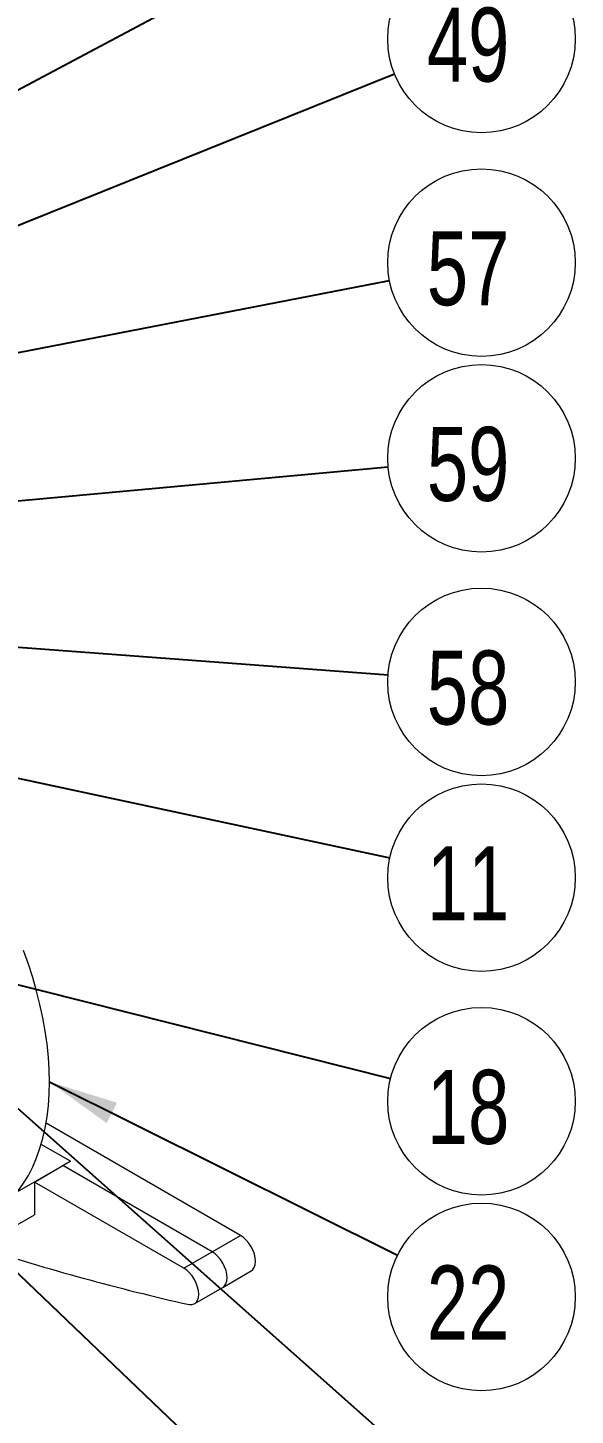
# Model space of a CAD drawing. Header units: millimetres. Extents: x 32 to 249, y 39 to 190.
# Drawn here: x 137.6 to 163.5, y 74 to 139.6 of the extents above; entities that cross this region are included whole.
import ezdxf

# ---------------------------------------------------------------- set-up
doc = ezdxf.new("R2010")
doc.units = ezdxf.units.MM
doc.styles.add('SLDTEXTSTYLE0', font='TXT', dxfattribs={"width": 0.75})
doc.dimstyles.new('SLDDIMSTYLE0', dxfattribs={"dimtxt": 0, "dimasz": 3.302, "dimexe": 0, "dimexo": 0.0625, "dimgap": 0, "dimtad": 0, "dimtih": 1, "dimtoh": 1, "dimdec": 0, "dimrnd": 1e-09, "dimzin": 0, "dimdsep": 46, "dimtxsty": 'Standard', "dimsah": 1, "dimcen": 0.09, "dimadec": 0, "dimazin": 0, "dimtfac": 3.302, "dimtdec": 0, "dimtofl": 0, "dimtmove": 0, "dimatfit": 3, "dimfxl": 1, "dimfrac": 2, "dimtolj": 1, "dimtzin": 0, "dimarcsym": 0})

# ---------------------------------------------------------------- blocks, each defined once
blk = doc.blocks.new('SW_NOTE_17')
at = {"color": 0, "linetype": 'Continuous', "lineweight": 0}
blk.add_circle((4.116, 1.655), 4.436, dxfattribs=at)
at = {"color": 0, "linetype": 'Continuous', "lineweight": 0, "insert": (1.53, 3.14), "char_height": 3.5, "attachment_point": 1, "style": 'SLDTEXTSTYLE0'}
blk.add_mtext('49', dxfattribs=at)
blk = doc.blocks.new('SW_NOTE_18')
at = {"color": 0, "linetype": 'Continuous', "lineweight": 0}
blk.add_circle((4.354, 0.846), 4.436, dxfattribs=at)
at = {"color": 0, "linetype": 'Continuous', "lineweight": 0, "insert": (1.768, 2.331), "char_height": 3.5, "attachment_point": 1, "style": 'SLDTEXTSTYLE0'}
blk.add_mtext('57', dxfattribs=at)
blk = doc.blocks.new('SW_NOTE_19')
at = {"color": 0, "linetype": 'Continuous', "lineweight": 0}
blk.add_circle((4.417, 0.406), 4.436, dxfattribs=at)
at = {"color": 0, "linetype": 'Continuous', "lineweight": 0, "insert": (1.831, 1.891), "char_height": 3.5, "attachment_point": 1, "style": 'SLDTEXTSTYLE0'}
blk.add_mtext('59', dxfattribs=at)
blk = doc.blocks.new('SW_NOTE_20')
at = {"color": 0, "linetype": 'Continuous', "lineweight": 0}
blk.add_circle((4.423, -0.333), 4.436, dxfattribs=at)
at = {"color": 0, "linetype": 'Continuous', "lineweight": 0, "insert": (1.837, 1.152), "char_height": 3.5, "attachment_point": 1, "style": 'SLDTEXTSTYLE0'}
blk.add_mtext('58', dxfattribs=at)
blk = doc.blocks.new('SW_NOTE_21')
at = {"color": 0, "linetype": 'Continuous', "lineweight": 0}
blk.add_circle((4.337, -0.931), 4.436, dxfattribs=at)
at = {"color": 0, "linetype": 'Continuous', "lineweight": 0, "insert": (1.751, 0.554), "char_height": 3.5, "attachment_point": 1, "style": 'SLDTEXTSTYLE0'}
blk.add_mtext('11', dxfattribs=at)
blk = doc.blocks.new('SW_NOTE_22')
at = {"color": 0, "linetype": 'Continuous', "lineweight": 0}
blk.add_circle((4.302, -1.082), 4.436, dxfattribs=at)
at = {"color": 0, "linetype": 'Continuous', "lineweight": 0, "insert": (1.716, 0.403), "char_height": 3.5, "attachment_point": 1, "style": 'SLDTEXTSTYLE0'}
blk.add_mtext('18', dxfattribs=at)
blk = doc.blocks.new('SW_NOTE_23')
at = {"color": 0, "linetype": 'Continuous', "lineweight": 0}
blk.add_circle((3.971, -1.976), 4.436, dxfattribs=at)
at = {"color": 0, "linetype": 'Continuous', "lineweight": 0, "insert": (1.385, -0.491), "char_height": 3.5, "attachment_point": 1, "style": 'SLDTEXTSTYLE0'}
blk.add_mtext('22', dxfattribs=at)

msp = doc.modelspace()

# ---------------------------------------------------------------- linework, layer by layer
at = {"color": 7, "linetype": 'Continuous', "lineweight": 15}
for p, q in [((147.66, 82.512), (138.457, 87.825)), ((139.607, 86.018), (138.224, 86.817)), ((137.098, 84.57), (139.607, 86.018)), ((139.607, 86.018), (139.254, 85.814)), ((137.91, 85.038), (139.254, 85.814)), ((146.317, 81.737), (139.254, 85.814)), ((137.91, 85.038), (137.91, 83.487)), ((144.973, 80.961), (137.91, 85.038)), ((124.334, 75.65), (137.91, 83.487)), ((146.317, 81.737), (147.66, 82.512)), ((144.973, 80.961), (146.317, 81.737)), ((146.817, 80.054), (148.16, 80.83)), ((145.473, 79.279), (146.817, 80.054))]:
    msp.add_line(p, q, dxfattribs=at)
at = {"color": 7, "linetype": 'Continuous', "lineweight": 15, "flags": 128}
for points in [[(138.616, 89.776), (138.604, 90.358), (138.566, 90.952), (138.504, 91.558), (138.417, 92.174), (138.305, 92.799), (138.169, 93.43), (138.01, 94.066), (137.827, 94.706), (137.62, 95.348), (137.392, 95.99)], [(135.716, 83.366), (135.933, 83.5), (136.264, 83.737), (136.577, 84.004), (136.869, 84.3), (137.141, 84.624), (137.392, 84.976), (137.62, 85.354), (137.827, 85.758), (138.01, 86.186), (138.169, 86.638), (138.305, 87.113), (138.417, 87.608), (138.504, 88.124), (138.566, 88.658), (138.604, 89.209), (138.616, 89.776)], [(148.16, 80.83), (148.241, 80.895), (148.309, 80.997), (148.352, 81.126), (148.367, 81.277), (148.355, 81.445), (148.316, 81.622), (148.251, 81.803), (148.163, 81.979), (148.056, 82.144), (147.933, 82.292), (147.799, 82.416), (147.66, 82.512)], [(146.817, 80.054), (146.898, 80.119), (146.966, 80.221), (147.008, 80.35), (147.024, 80.502), (147.012, 80.669), (146.973, 80.847), (146.908, 81.027), (146.82, 81.203), (146.712, 81.369), (146.589, 81.516), (146.456, 81.64), (146.317, 81.737)], [(146.817, 80.054), (146.898, 80.119), (146.966, 80.221), (147.008, 80.35), (147.024, 80.502), (147.012, 80.669), (146.973, 80.847), (146.908, 81.027), (146.82, 81.203), (146.712, 81.369), (146.589, 81.516), (146.456, 81.64), (146.317, 81.737)], [(145.229, 79.236), (145.354, 79.237), (145.464, 79.273), (145.554, 79.344), (145.622, 79.446), (145.665, 79.575), (145.68, 79.726), (145.668, 79.894), (145.629, 80.071), (145.564, 80.252), (145.476, 80.428), (145.369, 80.593), (145.246, 80.741), (145.112, 80.865), (144.973, 80.961)]]:
    msp.add_lwpolyline(points, dxfattribs=at)
at = {"color": 7, "linetype": 'Continuous', "lineweight": 15}
msp.add_arc((170.558, 191.157), 114.751, 252.09198, 257.24801, dxfattribs=at)

# ---------------------------------------------------------------- block references
at = {"color": 7, "linetype": 'Continuous', "lineweight": 0}
for name, p in [('SW_NOTE_17', (154.945, 137.459)), ('SW_NOTE_18', (154.706, 127.688)), ('SW_NOTE_19', (154.644, 118.87)), ('SW_NOTE_20', (154.637, 109.029)), ('SW_NOTE_21', (154.724, 100.37)), ('SW_NOTE_22', (154.759, 89.94)), ('SW_NOTE_23', (155.09, 81.577))]:
    msp.add_blockref(name, p, dxfattribs=at)

# ---------------------------------------------------------------- leaders
for points in [[(94.056, 118.536), (152.103, 182.125)], [(98.574, 128.385), (143.005, 181.986)], [(109.689, 129.465), (155.923, 175.653)], [(112.871, 128.407), (155.7, 165.313)], [(91.557, 111.576), (155.43, 156.403)], [(98.746, 116.309), (155.144, 146.289)], [(112.74, 120.491), (154.945, 137.459)], [(114.703, 119.919), (154.706, 127.688)], [(116.75, 115.387), (154.644, 118.87)], [(111.376, 112.284), (154.637, 109.029)], [(101.681, 111.761), (154.724, 100.37)], [(101.334, 110.463), (140.83, 47.648)], [(116.13, 99.655), (154.759, 89.94)], [(114.787, 98.879), (151.205, 47.512)], [(123.189, 94.028), (155.853, 62.827)], [(133.487, 91.739), (155.745, 71.967)], [(138.616, 89.776), (155.09, 81.577)], [(130.45, 79.18), (155.999, 52.393)]]:
    msp.add_leader(points, dimstyle='SLDDIMSTYLE0', dxfattribs=at)

doc.saveas('drawing.dxf')
